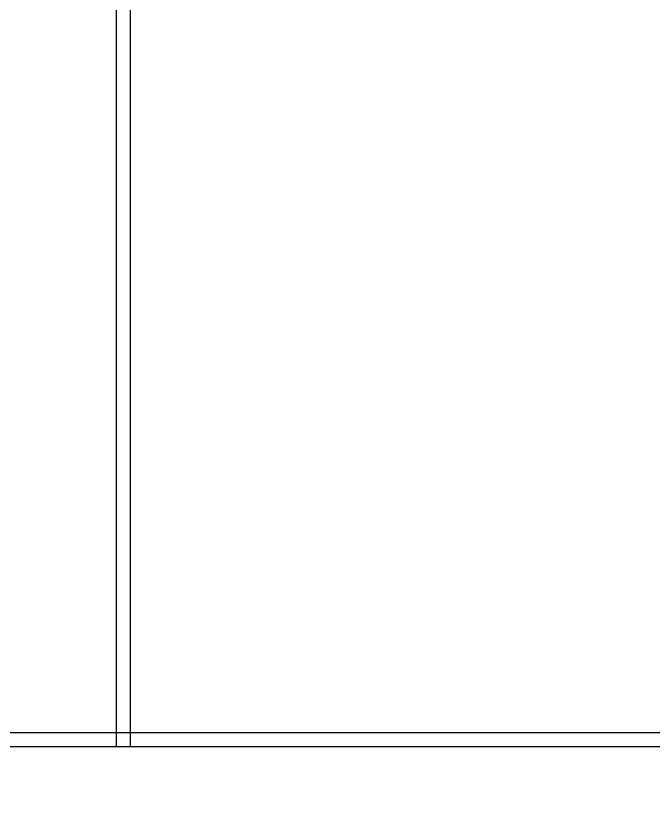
# Model space of a CAD drawing. Header units: inches. Extents: x -43479 to 56521, y -44741 to 59530.
# Drawn here: x -13101 to -8485, y -1609 to 4199 of the extents above; entities that cross this region are included whole.
import ezdxf

# ---------------------------------------------------------------- set-up
doc = ezdxf.new("R2010")
doc.units = ezdxf.units.IN
doc.header["$MEASUREMENT"] = 0

msp = doc.modelspace()

# ---------------------------------------------------------------- linework, layer by layer
for points in [[(-12376.2, 21015.8), (-12376.2, 12557), (-12376.2, -1084.2)], [(-12276.2, 21015.8), (-12276.2, 12557), (-12276.2, -1084.2)], [(-31626.2, -984.2), (-21537.9, -984.2), (-10922.5, -984.2), (-922.5, -984.2), (37812.1, -984.2), (45473.8, -984.2)], [(-31626.2, -1084.2), (-21537.9, -1084.2), (-10922.5, -1084.2), (-922.5, -1084.2), (37812.1, -1084.2), (45473.8, -1084.2)]]:
    msp.add_lwpolyline(points)
msp.add_circle((6520.5, 9529.6), 50000)

doc.saveas('drawing.dxf')
